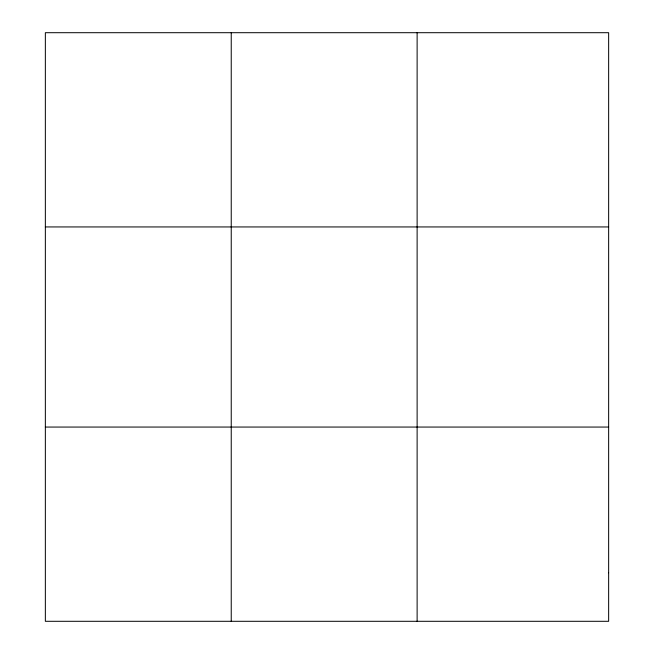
<?xml version="1.0" encoding="UTF-8"?>
<svg xmlns="http://www.w3.org/2000/svg" width="654" height="654" viewBox="0 0 654 654"><rect width="100%" height="100%" fill="white"/><g stroke="black" fill="none" stroke-linecap="round" stroke-linejoin="round"><path stroke-width="0.98" d="M231.238 32.7L231.238 621.3M417.121 32.7L417.121 621.3M45.355 226.938L608.645 226.938M45.355 427.062L608.645 427.062M608.645 572.74L608.645 621.3L45.355 621.3L45.355 32.7L608.645 32.7L608.645 572.74"/></g></svg>
